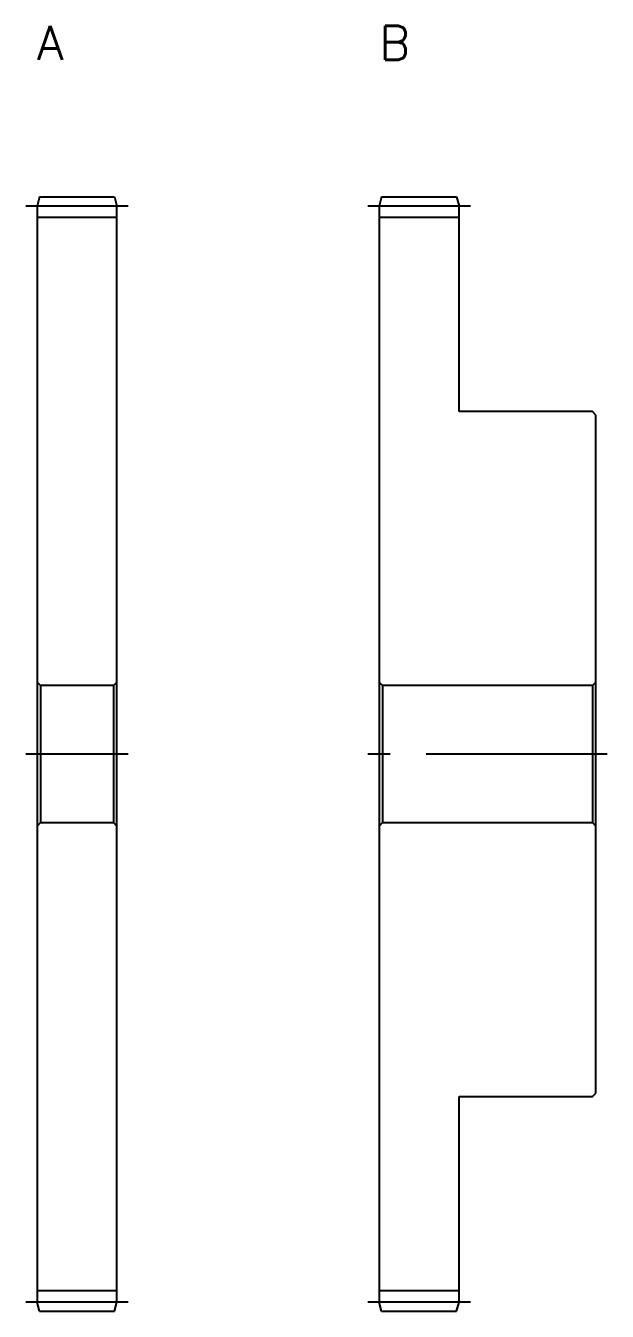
# Model space of a CAD drawing. Extents: x -1 to 168, y -13 to 123.
# Drawn here: x 116.6 to 167.6, y 10 to 122.6 of the extents above; entities that cross this region are included whole.
import ezdxf

# ---------------------------------------------------------------- set-up
doc = ezdxf.new("R2010")
doc.units = 0
doc.header["$LTSCALE"] = 0.5
doc.linetypes.add('CENTER', pattern=[50.8, 31.75, -6.35, 6.35, -6.35])
for name, color, linetype in [('MSM_CENTER', 1, 'CENTER'), ('MSM_CONTINUOUS', 7, 'CONTINUOUS'), ('MSM_PART_NUMBER', 7, 'CONTINUOUS')]:
    doc.layers.add(name, color=color, linetype=linetype)
doc.styles.get("Standard").update_dxf_attribs({"font": 'txt.shx', "height": 3, "bigfont": 'bigfont.shx'})

# ---------------------------------------------------------------- blocks, each defined once
blk = doc.blocks.new('*U2')
at = {"layer": 'MSM_PART_NUMBER'}
blk.add_text('A', height=3, dxfattribs=at).set_placement((117.6, 119.6))
blk = doc.blocks.new('*U3')
at = {"layer": 'MSM_PART_NUMBER'}
blk.add_text('B', height=3, dxfattribs=at).set_placement((147.6, 119.6))

msp = doc.modelspace()

# ---------------------------------------------------------------- linework, layer by layer
at = {"layer": 'MSM_CENTER'}
for p, q in [((125.6, 106.8), (116.6, 106.8)), ((155.6, 106.8), (146.6, 106.8)), ((125.6, 58.8), (116.6, 58.8)), ((167.6, 58.8), (146.6, 58.8)), ((125.6, 10.8), (116.6, 10.8)), ((155.6, 10.8), (146.6, 10.8))]:
    msp.add_line(p, q, dxfattribs=at)
at = {"layer": 'MSM_CONTINUOUS'}
for p, q in [((117.81, 107.6), (117.6, 106.8)), ((117.81, 107.6), (124.39, 107.6)), ((124.39, 107.6), (124.6, 106.8)), ((147.81, 107.6), (147.6, 106.8)), ((147.81, 107.6), (154.39, 107.6)), ((154.39, 107.6), (154.6, 106.8)), ((117.6, 106.8), (117.6, 10.8)), ((124.6, 10.8), (124.6, 106.8)), ((147.6, 106.8), (147.6, 10.8)), ((154.6, 88.8), (154.6, 106.8)), ((124.6, 105.8), (117.6, 105.8)), ((154.6, 105.8), (147.6, 105.8)), ((166.3, 88.8), (154.6, 88.8)), ((166.6, 88.5), (166.3, 88.8)), ((166.6, 29.1), (166.6, 88.5)), ((117.6, 65.1), (117.9, 64.8)), ((117.9, 64.8), (117.9, 52.8)), ((124.3, 64.8), (117.9, 64.8)), ((124.3, 64.8), (124.6, 65.1)), ((124.3, 64.8), (124.3, 52.8)), ((147.6, 65.1), (147.9, 64.8)), ((147.9, 64.8), (147.9, 52.8)), ((166.3, 64.8), (147.9, 64.8)), ((166.3, 64.8), (166.6, 65.1)), ((166.3, 64.8), (166.3, 52.8)), ((117.9, 52.8), (117.6, 52.5)), ((117.9, 52.8), (124.3, 52.8)), ((124.6, 52.5), (124.3, 52.8)), ((147.9, 52.8), (147.6, 52.5)), ((147.9, 52.8), (166.3, 52.8)), ((166.6, 52.5), (166.3, 52.8)), ((154.6, 10.8), (154.6, 28.8)), ((154.6, 28.8), (166.3, 28.8)), ((166.3, 28.8), (166.6, 29.1)), ((124.6, 11.8), (117.6, 11.8)), ((154.6, 11.8), (147.6, 11.8)), ((117.81, 10), (117.6, 10.8)), ((124.39, 10), (124.6, 10.8)), ((147.81, 10), (147.6, 10.8)), ((154.39, 10), (154.6, 10.8)), ((117.81, 10), (124.39, 10)), ((147.81, 10), (154.39, 10))]:
    msp.add_line(p, q, dxfattribs=at)

# ---------------------------------------------------------------- block references
for name in ['*U2', '*U3']:
    msp.add_blockref(name, (0, 0), dxfattribs=at)

doc.saveas('drawing.dxf')
